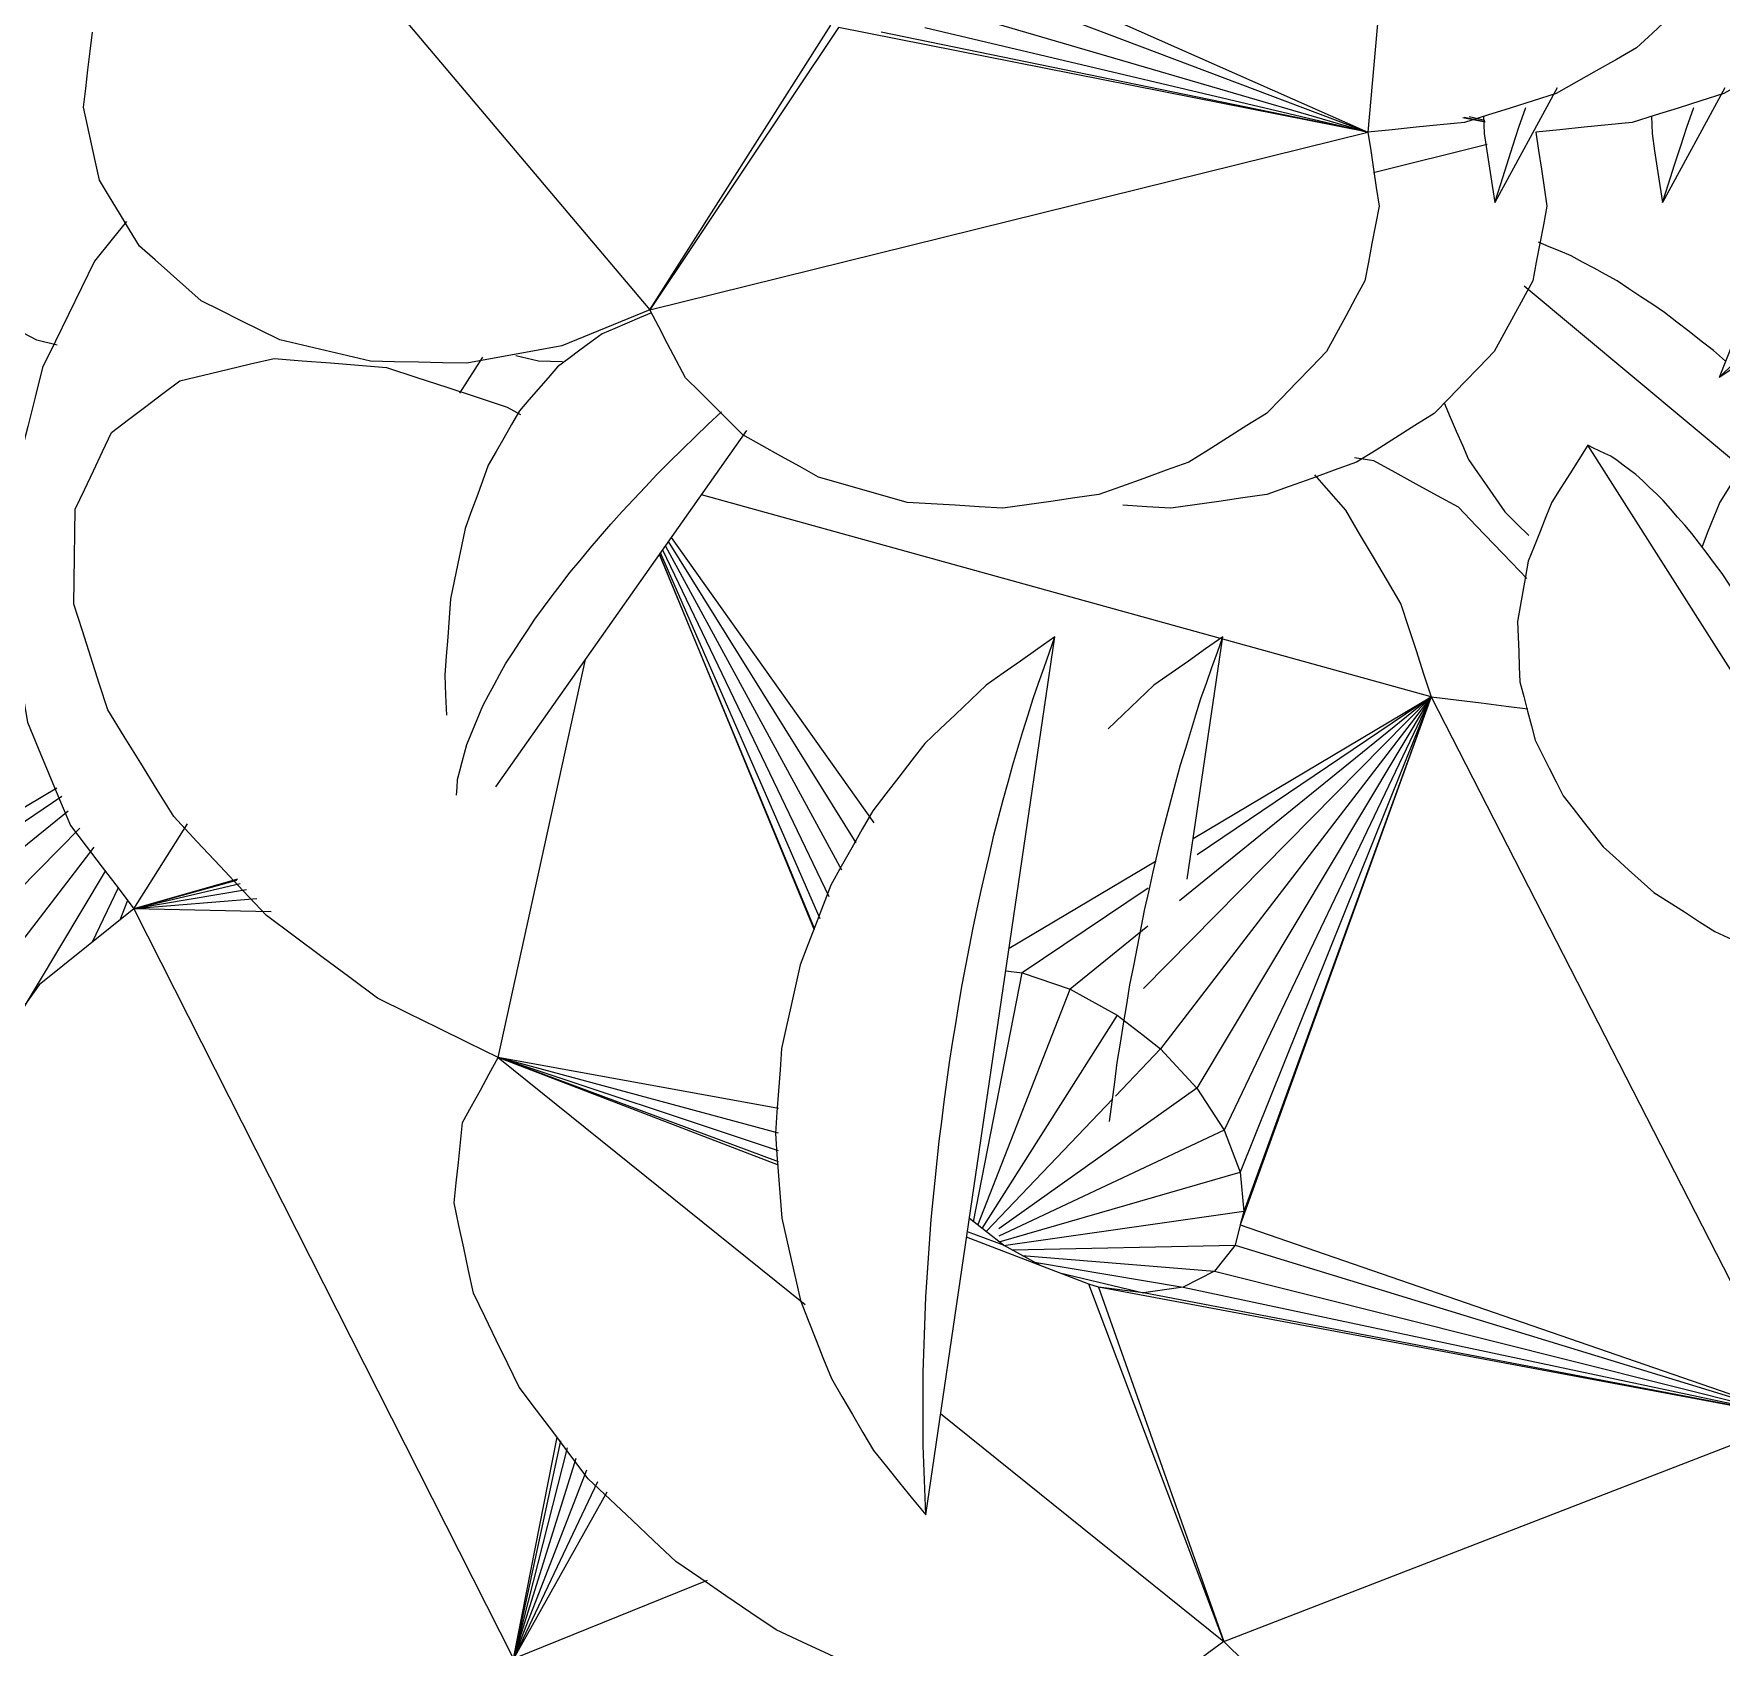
# Model space of a CAD drawing. Header units: metres. Extents: x 10.2 to 20.8, y -0.2 to 6.6.
# Drawn here: x 14.7935 to 14.8782, y 1.2217 to 1.3027 of the extents above; entities that cross this region are included whole.
import ezdxf

# ---------------------------------------------------------------- set-up
doc = ezdxf.new("R2010")
doc.units = ezdxf.units.M
doc.layers.add('Importações nas famílias', color=250, linetype='Continuous', lineweight=5)
doc.layers.add('Vegetação', color=7, linetype='Continuous', lineweight=5)

# ---------------------------------------------------------------- blocks, each defined once
blk = doc.blocks.new('Planta_pergolado_12200 - plantas pergolado_skp_Component_12-V3003-Corte 3')
at = {"layer": 'Importações nas famílias'}
for p, q in [((14.879206, 1.280944), (14.868305, 1.29004)), ((14.878406, 1.286275), (14.877797, 1.286817))]:
    blk.add_line(p, q, dxfattribs=at)
at = {"layer": 'Importações nas famílias', "flags": 128}
for points in [[(14.870656, 1.291571), (14.870108, 1.291798), (14.86956, 1.292024), (14.869012, 1.292251)], [(14.872959, 1.290316), (14.872384, 1.290629), (14.871808, 1.290943), (14.871232, 1.291257), (14.870656, 1.291571)], [(14.875348, 1.288725), (14.874751, 1.289123), (14.874154, 1.28952), (14.873557, 1.289918), (14.872959, 1.290316)], [(14.877797, 1.286817), (14.877185, 1.287294), (14.876573, 1.287771), (14.875961, 1.288248), (14.875348, 1.288725)], [(14.880277, 1.284612), (14.879657, 1.285164), (14.879037, 1.285715)], [(14.864282, 1.284185), (14.864587, 1.283476), (14.864892, 1.282767), (14.865196, 1.282058), (14.865501, 1.281349)], [(14.882762, 1.282136), (14.882141, 1.282755), (14.881519, 1.283374), (14.880898, 1.283993), (14.880277, 1.284612)], [(14.865501, 1.281349), (14.865959, 1.28069), (14.866417, 1.280031), (14.866875, 1.279372), (14.867333, 1.278713)], [(14.885223, 1.279416), (14.884608, 1.280096), (14.883992, 1.280776), (14.883377, 1.281456), (14.882762, 1.282136)], [(14.887549, 1.276585), (14.887032, 1.277215), (14.886429, 1.277949), (14.885826, 1.278682), (14.885223, 1.279416)], [(14.867333, 1.278713), (14.867933, 1.278119), (14.868533, 1.277525)]]:
    blk.add_lwpolyline(points, dxfattribs=at)
blk = doc.blocks.new('Planta_pergolado_12200 - plantas pergolado_skp_Component_17-V3005-Corte 3')
at = {"layer": 'Importações nas famílias'}
for p, q in [((14.788662, 1.33805), (14.789353, 1.338133)), ((14.788791, 1.309677), (14.795786, 1.321521)), ((14.802319, 1.31047), (14.788791, 1.309677)), ((14.788791, 1.309677), (14.797117, 1.30398)), ((14.801291, 1.309558), (14.788791, 1.309677)), ((14.800578, 1.308926), (14.788791, 1.309677)), ((14.800149, 1.308545), (14.788791, 1.309677)), ((14.799953, 1.308372), (14.788791, 1.309677)), ((14.794682, 1.287086), (14.793659, 1.287345))]:
    blk.add_line(p, q, dxfattribs=at)
at = {"layer": 'Importações nas famílias', "flags": 128}
for points in [[(14.783562, 1.336192), (14.784837, 1.336657), (14.786112, 1.337121), (14.787387, 1.337585), (14.788662, 1.33805)], [(14.779304, 1.333297), (14.780369, 1.334021), (14.781433, 1.334744), (14.782497, 1.335468), (14.783562, 1.336192)], [(14.776253, 1.329611), (14.777016, 1.330533), (14.777779, 1.331454), (14.778541, 1.332375), (14.779304, 1.333297)], [(14.77467, 1.32545), (14.775066, 1.326491), (14.775462, 1.327531), (14.775857, 1.328571), (14.776253, 1.329611)], [(14.774689, 1.32117), (14.774684, 1.32224), (14.77468, 1.32331), (14.774675, 1.32438), (14.77467, 1.32545)], [(14.77631, 1.317135), (14.775905, 1.318144), (14.7755, 1.319152), (14.775094, 1.320161), (14.774689, 1.32117)], [(14.779393, 1.313691), (14.778622, 1.314552), (14.777851, 1.315413), (14.777081, 1.316274), (14.77631, 1.317135)], [(14.783675, 1.311132), (14.782605, 1.311772), (14.781534, 1.312412), (14.780464, 1.313051), (14.779393, 1.313691)], [(14.788791, 1.309677), (14.787512, 1.310041), (14.786233, 1.310405), (14.784954, 1.310769), (14.783675, 1.311132)], [(14.785969, 1.306517), (14.786674, 1.307307), (14.78738, 1.308097), (14.788086, 1.308887), (14.788791, 1.309677)], [(14.784266, 1.302938), (14.784692, 1.303833), (14.785118, 1.304728), (14.785543, 1.305622), (14.785969, 1.306517)], [(14.7838, 1.299183), (14.783916, 1.300122), (14.784033, 1.30106), (14.78415, 1.301999), (14.784266, 1.302938)], [(14.7846, 1.295509), (14.7844, 1.296427), (14.7842, 1.297346), (14.784, 1.298265), (14.7838, 1.299183)], [(14.786614, 1.292165), (14.786111, 1.293001), (14.785607, 1.293837), (14.785104, 1.294673), (14.7846, 1.295509)], [(14.789704, 1.289381), (14.788931, 1.290077), (14.788159, 1.290773), (14.787387, 1.291469), (14.786614, 1.292165)], [(14.793659, 1.287345), (14.79267, 1.287854), (14.791681, 1.288363), (14.790692, 1.288872), (14.789704, 1.289381)]]:
    blk.add_lwpolyline(points, dxfattribs=at)
blk = doc.blocks.new('Planta_pergolado_12200 - plantas pergolado_skp_Component_16-V3006-Corte 3')
for name in ['Planta_pergolado_12200 - plantas pergolado_skp_Component_17-V3005-Corte 3', 'Planta_pergolado_12200 - plantas pergolado_skp_Component_12-V3003-Corte 3']:
    blk.add_blockref(name, (0, 0))
blk = doc.blocks.new('Planta_pergolado_12200 - plantas pergolado_skp_Component_17-V3032-Corte 3')
at = {"layer": 'Importações nas famílias'}
for p, q in [((14.779531, 1.255849), (14.794659, 1.264867)), ((14.79491, 1.264428), (14.781801, 1.255571)), ((14.795223, 1.263685), (14.7842, 1.254755)), ((14.795817, 1.26284), (14.786567, 1.253457)), ((14.796517, 1.261885), (14.788739, 1.251766)), ((14.797085, 1.260687), (14.792545, 1.253099)), ((14.797737, 1.259841), (14.796436, 1.257116)), ((14.798212, 1.259209), (14.797816, 1.258225))]:
    blk.add_line(p, q, dxfattribs=at)
blk = doc.blocks.new('Planta_pergolado_12200 - plantas pergolado_skp_Component_16-V3033-Corte 3')
blk.add_blockref('Planta_pergolado_12200 - plantas pergolado_skp_Component_17-V3032-Corte 3', (0, 0))
blk = doc.blocks.new('Planta_pergolado_12200 - plantas pergolado_skp_Component_17-V3047-Corte 3')
at = {"layer": 'Importações nas famílias'}
for p, q in [((14.817265, 1.283978), (14.817925, 1.283607)), ((14.863627, 1.269433), (14.827011, 1.279578)), ((14.834781, 1.262104), (14.825352, 1.277222)), ((14.835684, 1.263104), (14.8255, 1.277432)), ((14.824898, 1.276577), (14.832659, 1.257738)), ((14.832681, 1.257809), (14.824903, 1.276585)), ((14.83297, 1.258285), (14.824958, 1.276662)), ((14.82506, 1.276807), (14.833402, 1.259405)), ((14.825198, 1.277004), (14.834033, 1.260748)), ((14.816805, 1.251322), (14.821185, 1.271303)), ((14.863627, 1.269433), (14.849196, 1.254796)), ((14.863627, 1.269433), (14.850048, 1.251766)), ((14.863627, 1.269433), (14.850993, 1.259198)), ((14.851685, 1.262314), (14.863627, 1.269433)), ((14.863627, 1.269433), (14.851878, 1.249796)), ((14.863627, 1.269433), (14.851894, 1.261506)), ((14.863627, 1.269433), (14.85324, 1.247682)), ((14.863627, 1.269433), (14.854042, 1.245568)), ((14.863627, 1.269433), (14.854053, 1.242921)), ((14.863627, 1.269433), (14.854229, 1.243599)), ((14.863627, 1.269433), (14.882169, 1.23321)), ((14.842451, 1.25681), (14.849827, 1.261206)), ((14.849423, 1.259836), (14.84311, 1.255571)), ((14.84941, 1.257915), (14.84551, 1.254755)), ((14.840656, 1.243082), (14.84311, 1.255571)), ((14.842283, 1.255672), (14.84311, 1.255571)), ((14.84311, 1.255571), (14.84551, 1.254755)), ((14.840875, 1.242912), (14.84551, 1.254755)), ((14.84551, 1.254755), (14.847876, 1.253457)), ((14.847876, 1.253457), (14.841086, 1.242748)), ((14.847876, 1.253457), (14.849178, 1.252443)), ((14.847785, 1.249393), (14.850048, 1.251766)), ((14.849178, 1.252443), (14.850048, 1.251766)), ((14.850048, 1.251766), (14.851878, 1.249796)), ((14.830874, 1.248761), (14.816805, 1.251322)), ((14.816805, 1.251322), (14.83221, 1.238928)), ((14.830875, 1.247532), (14.816805, 1.251322)), ((14.830876, 1.246635), (14.816805, 1.251322)), ((14.830877, 1.246098), (14.816805, 1.251322)), ((14.830877, 1.245927), (14.816805, 1.251322)), ((14.841293, 1.242586), (14.847657, 1.249258)), ((14.851878, 1.249796), (14.841933, 1.242728)), ((14.851878, 1.249796), (14.85324, 1.247682)), ((14.85324, 1.247682), (14.841933, 1.242354)), ((14.85324, 1.247682), (14.854042, 1.245568)), ((14.841951, 1.242074), (14.854042, 1.245568)), ((14.854042, 1.245568), (14.854229, 1.243599)), ((14.842165, 1.241907), (14.840453, 1.24324)), ((14.854229, 1.243599), (14.842165, 1.241874)), ((14.854229, 1.243599), (14.854053, 1.242921)), ((14.842165, 1.241907), (14.840356, 1.242579)), ((14.854053, 1.242921), (14.853789, 1.241907)), ((14.854053, 1.242921), (14.882169, 1.23321)), ((14.846449, 1.239957), (14.840316, 1.242308)), ((14.844028, 1.240886), (14.842165, 1.241907)), ((14.842607, 1.241665), (14.853789, 1.241907)), ((14.853789, 1.241907), (14.852751, 1.240609)), ((14.853789, 1.241907), (14.882169, 1.23321)), ((14.8431, 1.241394), (14.852751, 1.240609)), ((14.843727, 1.241051), (14.851186, 1.239793)), ((14.844988, 1.240518), (14.849202, 1.239515)), ((14.846932, 1.239793), (14.846449, 1.239957)), ((14.853231, 1.222017), (14.846449, 1.239957)), ((14.852751, 1.240609), (14.851186, 1.239793)), ((14.852751, 1.240609), (14.882169, 1.23321)), ((14.849202, 1.239515), (14.846932, 1.239793)), ((14.882169, 1.23321), (14.846932, 1.239793)), ((14.846932, 1.239793), (14.853231, 1.222017)), ((14.851186, 1.239793), (14.849202, 1.239515)), ((14.882169, 1.23321), (14.849202, 1.239515)), ((14.851186, 1.239793), (14.882169, 1.23321)), ((14.839013, 1.233455), (14.853231, 1.222017)), ((14.853231, 1.222017), (14.882169, 1.23321))]:
    blk.add_line(p, q, dxfattribs=at)
at = {"layer": 'Importações nas famílias', "flags": 128}
for points in [[(14.800833, 1.285302), (14.802016, 1.285581), (14.8032, 1.285861), (14.804383, 1.286141), (14.805567, 1.28642)], [(14.805567, 1.28642), (14.806976, 1.286307), (14.808386, 1.286193), (14.809795, 1.28608), (14.811205, 1.285966)], [(14.811205, 1.285966), (14.81272, 1.285469), (14.814235, 1.284972), (14.81575, 1.284475), (14.817265, 1.283978)], [(14.797407, 1.282706), (14.798263, 1.283355), (14.79912, 1.284004), (14.799976, 1.284653), (14.800833, 1.285302)], [(14.795582, 1.278854), (14.796039, 1.279817), (14.796495, 1.28078), (14.796951, 1.281743), (14.797407, 1.282706)], [(14.857774, 1.280585), (14.858361, 1.279909), (14.859328, 1.278795)], [(14.795515, 1.274077), (14.795532, 1.275271), (14.795549, 1.276466), (14.795566, 1.27766), (14.795582, 1.278854)], [(14.859328, 1.278795), (14.860025, 1.277616), (14.860721, 1.276438), (14.861418, 1.27526), (14.862114, 1.274081)], [(14.797211, 1.268781), (14.796787, 1.270105), (14.796363, 1.271429), (14.795939, 1.272753), (14.795515, 1.274077)], [(14.862114, 1.274081), (14.862493, 1.272919), (14.862871, 1.271757), (14.863249, 1.270595), (14.863627, 1.269433)], [(14.800524, 1.26342), (14.799696, 1.264761), (14.798867, 1.266101), (14.798039, 1.267441), (14.797211, 1.268781)], [(14.863627, 1.269433), (14.864885, 1.269278), (14.866144, 1.269124), (14.867402, 1.26897), (14.868487, 1.268837)], [(14.805172, 1.258452), (14.80401, 1.259694), (14.802848, 1.260936), (14.801686, 1.262178), (14.800524, 1.26342)], [(14.810758, 1.254301), (14.809362, 1.255339), (14.807965, 1.256376), (14.806569, 1.257414), (14.805172, 1.258452)], [(14.816805, 1.251322), (14.815293, 1.252066), (14.813781, 1.252811), (14.81227, 1.253556), (14.810758, 1.254301)], [(14.815019, 1.248067), (14.815466, 1.248881), (14.815912, 1.249694), (14.816358, 1.250508), (14.816805, 1.251322)], [(14.814597, 1.244036), (14.814702, 1.245044), (14.814808, 1.246051), (14.814914, 1.247059), (14.815019, 1.248067)], [(14.815566, 1.239503), (14.815324, 1.240636), (14.815081, 1.241769), (14.814839, 1.242902), (14.814597, 1.244036)], [(14.817861, 1.234776), (14.817287, 1.235958), (14.816713, 1.237139), (14.81614, 1.238321), (14.815566, 1.239503)], [(14.821325, 1.230179), (14.820459, 1.231328), (14.819593, 1.232478), (14.818727, 1.233627), (14.817861, 1.234776)], [(14.825722, 1.226024), (14.824623, 1.227063), (14.823524, 1.228101), (14.822424, 1.22914), (14.821325, 1.230179)], [(14.830753, 1.222594), (14.829495, 1.223452), (14.828237, 1.224309), (14.82698, 1.225167), (14.825722, 1.226024)], [(14.836074, 1.220124), (14.834744, 1.220742), (14.833413, 1.221359), (14.832083, 1.221977), (14.830753, 1.222594)], [(14.853231, 1.222017), (14.852474, 1.221453), (14.851718, 1.220889), (14.850961, 1.220325), (14.850205, 1.219761)], [(14.857464, 1.21775), (14.856406, 1.218817), (14.855347, 1.219883), (14.854289, 1.22095), (14.853231, 1.222017)]]:
    blk.add_lwpolyline(points, dxfattribs=at)
blk = doc.blocks.new('Planta_pergolado_12200 - plantas pergolado_skp_Component_16-V3048-Corte 3')
blk.add_blockref('Planta_pergolado_12200 - plantas pergolado_skp_Component_17-V3047-Corte 3', (0, 0))
blk = doc.blocks.new('Planta_pergolado_12200 - plantas pergolado_skp_-V3049-Corte 3')
for name in ['Planta_pergolado_12200 - plantas pergolado_skp_Component_16-V3033-Corte 3', 'Planta_pergolado_12200 - plantas pergolado_skp_Component_16-V3048-Corte 3']:
    blk.add_blockref(name, (0, 0))
blk = doc.blocks.new('Planta_pergolado_12200 - plantas pergolado_skp_-V3050-Corte 3')
for name in ['Planta_pergolado_12200 - plantas pergolado_skp_Component_16-V3006-Corte 3', 'Planta_pergolado_12200 - plantas pergolado_skp_-V3049-Corte 3']:
    blk.add_blockref(name, (0, 0))
blk = doc.blocks.new('Planta_pergolado_12200 - plantas pergolado_skp_-V3106-Corte 3')
blk.add_blockref('Planta_pergolado_12200 - plantas pergolado_skp_-V3050-Corte 3', (0, 0))
blk = doc.blocks.new('Planta_pergolado_12200 - plantas pergolado_skp_Component_12-V2849-Corte 3')
at = {"layer": 'Importações nas famílias'}
blk.add_line((15.031156, 1.343389), (15.013418, 1.371262), dxfattribs=at)
at = {"layer": 'Importações nas famílias', "flags": 128}
for points in [[(15.013418, 1.371262), (15.012968, 1.37055), (15.012519, 1.369839), (15.01207, 1.369128), (15.011621, 1.368416)], [(15.014574, 1.370724), (15.014285, 1.370858), (15.013996, 1.370993), (15.013707, 1.371127), (15.013418, 1.371262)], [(15.015841, 1.369799), (15.015524, 1.37003), (15.015207, 1.370261), (15.01489, 1.370493), (15.014574, 1.370724)], [(15.017206, 1.368496), (15.016865, 1.368822), (15.016523, 1.369147), (15.016182, 1.369473), (15.015841, 1.369799)], [(15.011621, 1.368416), (15.011326, 1.367673), (15.01103, 1.366929), (15.010735, 1.366186), (15.010439, 1.365442)], [(15.018653, 1.36683), (15.018291, 1.367247), (15.017929, 1.367663), (15.017568, 1.36808), (15.017206, 1.368496)], [(15.020166, 1.36482), (15.019788, 1.365322), (15.01941, 1.365825), (15.019031, 1.366328), (15.018653, 1.36683)], [(15.010439, 1.365442), (15.010304, 1.364684), (15.01017, 1.363926), (15.010035, 1.363168), (15.0099, 1.36241)], [(15.021729, 1.362487), (15.021338, 1.36307), (15.020948, 1.363654), (15.020557, 1.364237), (15.020166, 1.36482)], [(15.0099, 1.36241), (15.009929, 1.361655), (15.009957, 1.3609), (15.009986, 1.360145), (15.010015, 1.35939)], [(15.023324, 1.359859), (15.022925, 1.360516), (15.022526, 1.361173), (15.022128, 1.36183), (15.021729, 1.362487)], [(15.010015, 1.35939), (15.010207, 1.358656), (15.010399, 1.357922), (15.010591, 1.357188), (15.010783, 1.356454)], [(15.024933, 1.356963), (15.02453, 1.357687), (15.024128, 1.358411), (15.023726, 1.359135), (15.023324, 1.359859)], [(15.026538, 1.353832), (15.026137, 1.354615), (15.025735, 1.355397), (15.025334, 1.35618), (15.024933, 1.356963)], [(15.010783, 1.356454), (15.011133, 1.355758), (15.011484, 1.355062), (15.011834, 1.354366), (15.012185, 1.35367)], [(15.012185, 1.35367), (15.012686, 1.353028), (15.013186, 1.352386), (15.013687, 1.351745), (15.014188, 1.351103)], [(15.028122, 1.350501), (15.027726, 1.351334), (15.02733, 1.352166), (15.026934, 1.352999), (15.026538, 1.353832)], [(15.014188, 1.351103), (15.014827, 1.350531), (15.015467, 1.349959), (15.016106, 1.349387), (15.016746, 1.348814)], [(15.029667, 1.347007), (15.029281, 1.34788), (15.028894, 1.348754), (15.028508, 1.349627), (15.028122, 1.350501)], [(15.016746, 1.348814), (15.017509, 1.348325), (15.018272, 1.347836), (15.019034, 1.347346), (15.019797, 1.346857)], [(15.019797, 1.346857), (15.020666, 1.346462), (15.021535, 1.346067), (15.022403, 1.345672), (15.023272, 1.345277)], [(15.031156, 1.343389), (15.030783, 1.344293), (15.030411, 1.345198), (15.030039, 1.346102), (15.029667, 1.347007)], [(15.023272, 1.345277), (15.024226, 1.344986), (15.02518, 1.344695), (15.026134, 1.344403), (15.027088, 1.344112)], [(15.027088, 1.344112), (15.028105, 1.343931), (15.029122, 1.34375), (15.030139, 1.34357), (15.031156, 1.343389)]]:
    blk.add_lwpolyline(points, dxfattribs=at)
blk = doc.blocks.new('Planta_pergolado_12200 - plantas pergolado_skp_Component_12-V2729-Corte 3')
at = {"layer": 'Importações nas famílias'}
blk.add_line((14.85772, 0.529997), (14.864207, 0.574067), dxfattribs=at)
at = {"layer": 'Importações nas famílias', "flags": 128}
for points in [[(14.864207, 0.574067), (14.863343, 0.573461), (14.862478, 0.572856), (14.861614, 0.57225), (14.86075, 0.571645)], [(14.863111, 0.570979), (14.863385, 0.571751), (14.863659, 0.572523), (14.863933, 0.573295), (14.864207, 0.574067)], [(14.86075, 0.571645), (14.859981, 0.570912), (14.859213, 0.570179), (14.858444, 0.569446), (14.857676, 0.568713)], [(14.862086, 0.56765), (14.862342, 0.568482), (14.862598, 0.569314), (14.862854, 0.570147), (14.863111, 0.570979)], [(14.857676, 0.568713), (14.857021, 0.56787), (14.856366, 0.567027), (14.855712, 0.566184), (14.855057, 0.565341)], [(14.861143, 0.564117), (14.861379, 0.565), (14.861614, 0.565883), (14.86185, 0.566767), (14.862086, 0.56765)], [(14.855057, 0.565341), (14.854531, 0.564407), (14.854006, 0.563474), (14.85348, 0.56254), (14.852955, 0.561606)], [(14.860294, 0.560419), (14.860506, 0.561343), (14.860719, 0.562268), (14.860931, 0.563192), (14.861143, 0.564117)], [(14.852955, 0.561606), (14.85257, 0.560604), (14.852186, 0.559602), (14.851802, 0.5586), (14.851418, 0.557598)], [(14.859547, 0.556597), (14.859734, 0.557552), (14.85992, 0.558508), (14.860107, 0.559463), (14.860294, 0.560419)], [(14.851418, 0.557598), (14.851184, 0.55655), (14.850951, 0.555503), (14.850717, 0.554456), (14.850483, 0.553409)], [(14.858911, 0.552694), (14.85907, 0.55367), (14.859229, 0.554645), (14.859388, 0.555621), (14.859547, 0.556597)], [(14.850483, 0.553409), (14.850406, 0.552341), (14.850328, 0.551273), (14.85025, 0.550205), (14.850173, 0.549138)], [(14.858392, 0.548753), (14.858522, 0.549738), (14.858651, 0.550723), (14.858781, 0.551709), (14.858911, 0.552694)], [(14.850173, 0.549138), (14.850253, 0.548075), (14.850333, 0.547011), (14.850413, 0.545948), (14.850493, 0.544885)], [(14.857997, 0.544817), (14.858096, 0.545801), (14.858195, 0.546785), (14.858293, 0.547769), (14.858392, 0.548753)], [(14.850493, 0.544885), (14.850729, 0.543851), (14.850965, 0.542818), (14.851201, 0.541784), (14.851437, 0.54075)], [(14.85773, 0.540931), (14.857797, 0.541903), (14.857864, 0.542874), (14.857931, 0.543846), (14.857997, 0.544817)], [(14.851437, 0.54075), (14.851824, 0.53977), (14.85221, 0.53879), (14.852596, 0.537811), (14.852983, 0.536831)], [(14.857595, 0.537138), (14.857629, 0.538087), (14.857663, 0.539035), (14.857696, 0.539983), (14.85773, 0.540931)], [(14.857591, 0.53348), (14.857592, 0.534395), (14.857593, 0.535309), (14.857594, 0.536224), (14.857595, 0.537138)], [(14.852983, 0.536831), (14.853511, 0.535928), (14.854038, 0.535024), (14.854566, 0.534121), (14.855094, 0.533218)], [(14.855094, 0.533218), (14.85575, 0.532413), (14.856407, 0.531608), (14.857063, 0.530802), (14.85772, 0.529997)], [(14.85772, 0.529997), (14.857688, 0.530868), (14.857656, 0.531739), (14.857623, 0.532609), (14.857591, 0.53348)]]:
    blk.add_lwpolyline(points, dxfattribs=at)
blk = doc.blocks.new('Planta_pergolado_12200 - plantas pergolado_skp_Component_12-V3112-Corte 3')
at = {"layer": 'Importações nas famílias'}
blk.add_line((14.729547, 0.971375), (14.69934, 0.951319), dxfattribs=at)
at = {"layer": 'Importações nas famílias', "flags": 128}
for points in [[(14.726335, 0.974021), (14.725432, 0.973851), (14.724529, 0.97368), (14.723626, 0.97351), (14.722724, 0.973339)], [(14.728961, 0.974214), (14.728174, 0.974157), (14.727255, 0.974089), (14.726335, 0.974021)], [(14.722724, 0.973339), (14.721848, 0.973068), (14.720972, 0.972796), (14.720097, 0.972525), (14.719221, 0.972253)], [(14.719221, 0.972253), (14.718382, 0.971883), (14.717544, 0.971514), (14.716705, 0.971144), (14.715866, 0.970775)], [(14.726827, 0.970156), (14.727711, 0.970676), (14.728596, 0.971196), (14.729477, 0.971714)], [(14.715866, 0.970775), (14.715074, 0.970311), (14.714281, 0.969848), (14.713489, 0.969384), (14.712696, 0.96892)], [(14.723191, 0.967959), (14.7241, 0.968509), (14.725009, 0.969058), (14.725918, 0.969607), (14.726827, 0.970156)], [(14.712696, 0.96892), (14.711959, 0.968368), (14.711221, 0.967816), (14.710484, 0.967264), (14.709746, 0.966711)], [(14.719543, 0.965696), (14.720455, 0.966262), (14.721367, 0.966828), (14.722279, 0.967393), (14.723191, 0.967959)], [(14.709746, 0.966711), (14.709072, 0.966076), (14.708398, 0.965441), (14.707724, 0.964806), (14.707049, 0.964171)], [(14.715967, 0.963418), (14.716861, 0.963988), (14.717755, 0.964557), (14.718649, 0.965126), (14.719543, 0.965696)], [(14.707049, 0.964171), (14.706446, 0.963461), (14.705842, 0.96275), (14.705239, 0.96204), (14.704635, 0.961329)], [(14.712549, 0.961181), (14.713403, 0.96174), (14.714258, 0.9623), (14.715113, 0.962859), (14.715967, 0.963418)], [(14.704635, 0.961329), (14.704109, 0.960551), (14.703583, 0.959773), (14.703057, 0.958994), (14.702531, 0.958216)], [(14.709367, 0.959036), (14.710162, 0.959572), (14.710958, 0.960109), (14.711753, 0.960645), (14.712549, 0.961181)], [(14.706497, 0.957034), (14.707215, 0.957534), (14.707932, 0.958035), (14.70865, 0.958536), (14.709367, 0.959036)], [(14.702531, 0.958216), (14.702088, 0.957379), (14.701645, 0.956542), (14.701202, 0.955704), (14.700759, 0.954867)], [(14.704006, 0.955221), (14.704629, 0.955675), (14.705252, 0.956128), (14.705874, 0.956581), (14.706497, 0.957034)], [(14.700759, 0.954867), (14.700404, 0.95398), (14.70005, 0.953093), (14.699695, 0.952206), (14.69934, 0.951319)], [(14.701953, 0.953641), (14.702466, 0.954036), (14.70298, 0.954431), (14.703493, 0.954826), (14.704006, 0.955221)], [(14.700385, 0.95233), (14.700777, 0.952658), (14.701169, 0.952986), (14.701561, 0.953313), (14.701953, 0.953641)], [(14.69934, 0.951319), (14.699601, 0.951572), (14.699863, 0.951825), (14.700124, 0.952077), (14.700385, 0.95233)]]:
    blk.add_lwpolyline(points, dxfattribs=at)
blk = doc.blocks.new('Planta_pergolado_12200 - plantas pergolado_skp_Component_12-V3113-Corte 3')
at = {"layer": 'Importações nas famílias'}
for p, q in [((14.697865, 0.989203), (14.697218, 0.988537)), ((14.699087, 0.985647), (14.699476, 0.986331)), ((14.701558, 0.984937), (14.700567, 0.983111)), ((14.691211, 0.965868), (14.688081, 0.9601)), ((14.689291, 0.963895), (14.689644, 0.964878)), ((14.687522, 0.964438), (14.68755, 0.963564))]:
    blk.add_line(p, q, dxfattribs=at)
at = {"layer": 'Importações nas famílias', "flags": 128}
for points in [[(14.700035, 0.991008), (14.699312, 0.990406), (14.698588, 0.989805), (14.697865, 0.989203)], [(14.701286, 0.989189), (14.701719, 0.98979), (14.702151, 0.99039)], [(14.699476, 0.986331), (14.699929, 0.987045), (14.700381, 0.98776), (14.700834, 0.988474), (14.701286, 0.989189)], [(14.688081, 0.9601), (14.688384, 0.961049), (14.688686, 0.961997), (14.688989, 0.962946), (14.689291, 0.963895)], [(14.68755, 0.963564), (14.687683, 0.962698), (14.687816, 0.961832), (14.687948, 0.960966), (14.688081, 0.9601)]]:
    blk.add_lwpolyline(points, dxfattribs=at)
blk = doc.blocks.new('Planta_pergolado_12200 - plantas pergolado_skp_Component_12-V3184-Corte 3')
at = {"layer": 'Importações nas famílias'}
for p, q in [((14.827325, 1.283111), (14.828015, 1.283741)), ((14.816688, 1.264914), (14.829279, 1.282801))]:
    blk.add_line(p, q, dxfattribs=at)
at = {"layer": 'Importações nas famílias', "flags": 128}
for points in [[(14.8245, 1.288704), (14.823908, 1.288454), (14.823283, 1.28819), (14.822657, 1.287925), (14.822031, 1.287661)], [(14.822031, 1.287661), (14.821471, 1.287246), (14.820911, 1.286832), (14.820352, 1.286418), (14.819792, 1.286003)], [(14.819792, 1.286003), (14.819312, 1.285449), (14.818831, 1.284894), (14.818351, 1.28434), (14.817871, 1.283785)], [(14.817871, 1.283785), (14.817481, 1.283104), (14.817091, 1.282422), (14.816701, 1.281741), (14.816312, 1.281059)], [(14.824773, 1.280594), (14.825411, 1.281223), (14.826049, 1.281853), (14.826687, 1.282482), (14.827325, 1.283111)], [(14.816312, 1.281059), (14.816022, 1.280266), (14.815732, 1.279474), (14.815442, 1.278681), (14.815152, 1.277888)], [(14.822458, 1.278106), (14.823037, 1.278728), (14.823616, 1.27935), (14.824194, 1.279972), (14.824773, 1.280594)], [(14.820407, 1.275675), (14.82092, 1.276282), (14.821432, 1.27689), (14.821945, 1.277498), (14.822458, 1.278106)], [(14.815152, 1.277888), (14.814969, 1.277003), (14.814785, 1.276118), (14.814602, 1.275233), (14.814418, 1.274347)], [(14.81864, 1.273327), (14.819082, 1.273914), (14.819524, 1.274501), (14.819965, 1.275088), (14.820407, 1.275675)], [(14.814418, 1.274347), (14.814346, 1.27339), (14.814273, 1.272434), (14.814201, 1.271477), (14.814128, 1.27052)], [(14.81718, 1.27109), (14.817545, 1.271649), (14.81791, 1.272209), (14.818275, 1.272768), (14.81864, 1.273327)], [(14.814128, 1.27052), (14.814169, 1.269513), (14.814209, 1.268507)], [(14.81604, 1.268988), (14.816325, 1.269513), (14.81661, 1.270039), (14.816895, 1.270565), (14.81718, 1.27109)], [(14.815235, 1.267044), (14.815437, 1.26753), (14.815638, 1.268016), (14.815839, 1.268502), (14.81604, 1.268988)], [(14.814773, 1.26528), (14.814889, 1.265721), (14.815004, 1.266162), (14.81512, 1.266603), (14.815235, 1.267044)], [(14.814717, 1.264497), (14.814745, 1.264888), (14.814773, 1.26528)]]:
    blk.add_lwpolyline(points, dxfattribs=at)
blk = doc.blocks.new('Planta_pergolado_12200 - plantas pergolado_skp_Component_17-V3185-Corte 3')
at = {"layer": 'Importações nas famílias'}
for p, q in [((14.863008, 1.326653), (14.86046, 1.297778)), ((14.804694, 1.312215), (14.82442, 1.288855)), ((14.84298, 1.305519), (14.86046, 1.297778)), ((14.842112, 1.304711), (14.86046, 1.297778)), ((14.84029, 1.303676), (14.86046, 1.297778)), ((14.82442, 1.288855), (14.833497, 1.303157)), ((14.833891, 1.303026), (14.82442, 1.288855)), ((14.86046, 1.297778), (14.833891, 1.303026)), ((14.86046, 1.297778), (14.836034, 1.302804)), ((14.838217, 1.303026), (14.86046, 1.297778)), ((14.82442, 1.288855), (14.86046, 1.297778))]:
    blk.add_line(p, q, dxfattribs=at)
at = {"layer": 'Importações nas famílias', "flags": 128}
for points in [[(14.877147, 1.304997), (14.876345, 1.304249), (14.875543, 1.303502), (14.874741, 1.302754), (14.873938, 1.302007)], [(14.795992, 1.299026), (14.796107, 1.299968), (14.796222, 1.30091), (14.796337, 1.301852), (14.796451, 1.302794)], [(14.873938, 1.302007), (14.872928, 1.301433), (14.871918, 1.30086), (14.870908, 1.300286), (14.869898, 1.299712)], [(14.869898, 1.299712), (14.868748, 1.299352), (14.867599, 1.298991), (14.86645, 1.298631), (14.8653, 1.29827)], [(14.796798, 1.295362), (14.796597, 1.296278), (14.796395, 1.297194), (14.796194, 1.29811), (14.795992, 1.299026)], [(14.8653, 1.29827), (14.86409, 1.298147), (14.86288, 1.298024), (14.86167, 1.297901), (14.86046, 1.297778)], [(14.86046, 1.297778), (14.860599, 1.296852), (14.860738, 1.295925), (14.860876, 1.294999), (14.861015, 1.294072)], [(14.798815, 1.292049), (14.798311, 1.292877), (14.797807, 1.293706), (14.797303, 1.294534), (14.796798, 1.295362)], [(14.861015, 1.294072), (14.860837, 1.293133), (14.860659, 1.292194), (14.860482, 1.291254), (14.860304, 1.290315)], [(14.801904, 1.289316), (14.801132, 1.289999), (14.800359, 1.290683), (14.799587, 1.291366), (14.798815, 1.292049)], [(14.860304, 1.290315), (14.859822, 1.289427), (14.85934, 1.288539), (14.858857, 1.287651), (14.858375, 1.286762)], [(14.805855, 1.287346), (14.804868, 1.287839), (14.80388, 1.288331), (14.802892, 1.288823), (14.801904, 1.289316)], [(14.82442, 1.288855), (14.823318, 1.288406), (14.822215, 1.287956), (14.821113, 1.287507), (14.82001, 1.287057)], [(14.826203, 1.285454), (14.825757, 1.286304), (14.825312, 1.287155), (14.824866, 1.288005), (14.82442, 1.288855)], [(14.8104, 1.286276), (14.809264, 1.286544), (14.808128, 1.286811), (14.806992, 1.287079), (14.805855, 1.287346)], [(14.82001, 1.287057), (14.818814, 1.286837), (14.817619, 1.286617), (14.816423, 1.286397), (14.815228, 1.286177)], [(14.858375, 1.286762), (14.857622, 1.285986), (14.856868, 1.285209), (14.856115, 1.284433), (14.855361, 1.283656)], [(14.815228, 1.286177), (14.814021, 1.286202), (14.812814, 1.286227), (14.811607, 1.286251), (14.8104, 1.286276)], [(14.829092, 1.282588), (14.82837, 1.283304), (14.827648, 1.284021), (14.826925, 1.284737), (14.826203, 1.285454)], [(14.855361, 1.283656), (14.854387, 1.283045), (14.853413, 1.282433), (14.85244, 1.281821), (14.851466, 1.281209)], [(14.832891, 1.280453), (14.831942, 1.280987), (14.830992, 1.281521), (14.830042, 1.282054), (14.829092, 1.282588)], [(14.851466, 1.281209), (14.850338, 1.280803), (14.849211, 1.280397), (14.848083, 1.279992), (14.846956, 1.279586)], [(14.837341, 1.279195), (14.836229, 1.27951), (14.835116, 1.279824), (14.834004, 1.280139), (14.832891, 1.280453)], [(14.842138, 1.278899), (14.840939, 1.278973), (14.83974, 1.279047), (14.83854, 1.279121), (14.837341, 1.279195)], [(14.846956, 1.279586), (14.845752, 1.279415), (14.844547, 1.279243), (14.843343, 1.279071), (14.842138, 1.278899)]]:
    blk.add_lwpolyline(points, dxfattribs=at)
blk = doc.blocks.new('Planta_pergolado_12200 - plantas pergolado_skp_Component_16-V3186-Corte 3')
for name, p in [('Planta_pergolado_12200 - plantas pergolado_skp_Component_17-V3185-Corte 3', (0, 0)), ('Planta_pergolado_12200 - plantas pergolado_skp_Component_12-V3113-Corte 3', (0.17874, 0.33414)), ('Planta_pergolado_12200 - plantas pergolado_skp_Component_12-V3112-Corte 3', (0.17874, 0.33414)), ('Planta_pergolado_12200 - plantas pergolado_skp_Component_12-V3184-Corte 3', (0, 0)), ('Planta_pergolado_12200 - plantas pergolado_skp_Component_12-V2849-Corte 3', (-0.141933, -0.089204)), ('Planta_pergolado_12200 - plantas pergolado_skp_Component_12-V2729-Corte 3', (-0.019455, 0.698375))]:
    blk.add_blockref(name, p)
blk = doc.blocks.new('Planta_pergolado_12200 - plantas pergolado_skp_Component_12-V2860-Corte 3')
at = {"layer": 'Importações nas famílias'}
blk.add_line((15.039579, 1.343389), (15.021841, 1.371262), dxfattribs=at)
at = {"layer": 'Importações nas famílias', "flags": 128}
for points in [[(15.021841, 1.371262), (15.021392, 1.37055), (15.020943, 1.369839), (15.020494, 1.369128), (15.020045, 1.368416)], [(15.022997, 1.370724), (15.022708, 1.370858), (15.022419, 1.370993), (15.02213, 1.371127), (15.021841, 1.371262)], [(15.024265, 1.369799), (15.023948, 1.37003), (15.023631, 1.370261), (15.023314, 1.370493), (15.022997, 1.370724)], [(15.025629, 1.368496), (15.025288, 1.368822), (15.024947, 1.369147), (15.024606, 1.369473), (15.024265, 1.369799)], [(15.020045, 1.368416), (15.019749, 1.367673), (15.019454, 1.366929), (15.019158, 1.366186)], [(15.027077, 1.36683), (15.026715, 1.367247), (15.026353, 1.367663), (15.025991, 1.36808), (15.025629, 1.368496)], [(15.02859, 1.36482), (15.028212, 1.365322), (15.027833, 1.365825), (15.027455, 1.366328), (15.027077, 1.36683)], [(15.030153, 1.362487), (15.029762, 1.36307), (15.029371, 1.363654), (15.028981, 1.364237), (15.02859, 1.36482)], [(15.031747, 1.359859), (15.031349, 1.360516), (15.03095, 1.361173), (15.030551, 1.36183), (15.030153, 1.362487)], [(15.033356, 1.356963), (15.032954, 1.357687), (15.032552, 1.358411), (15.032149, 1.359135), (15.031747, 1.359859)], [(15.034962, 1.353832), (15.03456, 1.354615), (15.034159, 1.355397), (15.033758, 1.35618), (15.033356, 1.356963)], [(15.036545, 1.350501), (15.036149, 1.351334), (15.035753, 1.352166), (15.035358, 1.352999), (15.034962, 1.353832)], [(15.03809, 1.347007), (15.037704, 1.34788), (15.037318, 1.348754), (15.036932, 1.349627), (15.036545, 1.350501)], [(15.039579, 1.343389), (15.039207, 1.344293), (15.038835, 1.345198), (15.038463, 1.346102), (15.03809, 1.347007)], [(15.029989, 1.346053), (15.030827, 1.345672), (15.031696, 1.345277)], [(15.031696, 1.345277), (15.03265, 1.344986), (15.033604, 1.344695), (15.034558, 1.344403), (15.035511, 1.344112)], [(15.035511, 1.344112), (15.036528, 1.343931), (15.037545, 1.34375), (15.038562, 1.34357), (15.039579, 1.343389)]]:
    blk.add_lwpolyline(points, dxfattribs=at)
blk = doc.blocks.new('Planta_pergolado_12200 - plantas pergolado_skp_Component_12-V3202-Corte 3')
at = {"layer": 'Importações nas famílias'}
blk.add_line((14.851386, 1.260282), (14.853175, 1.272441), dxfattribs=at)
at = {"layer": 'Importações nas famílias', "flags": 128}
for points in [[(14.853175, 1.272441), (14.852311, 1.271836), (14.851447, 1.271231), (14.850582, 1.270625), (14.849718, 1.27002)], [(14.852079, 1.269354), (14.852353, 1.270126), (14.852627, 1.270898), (14.852901, 1.27167), (14.853175, 1.272441)], [(14.849718, 1.27002), (14.84895, 1.269287), (14.848181, 1.268554), (14.847413, 1.267821)], [(14.851054, 1.266025), (14.85131, 1.266857), (14.851567, 1.267689), (14.851823, 1.268521), (14.852079, 1.269354)], [(14.850112, 1.262492), (14.850347, 1.263375), (14.850583, 1.264258), (14.850818, 1.265141), (14.851054, 1.266025)], [(14.849262, 1.258794), (14.849475, 1.259718), (14.849687, 1.260643), (14.849899, 1.261567), (14.850112, 1.262492)], [(14.848515, 1.254972), (14.848702, 1.255927), (14.848889, 1.256883), (14.849075, 1.257838), (14.849262, 1.258794)], [(14.847879, 1.251069), (14.848038, 1.252044), (14.848197, 1.25302), (14.848356, 1.253996), (14.848515, 1.254972)], [(14.84749, 1.248113), (14.84762, 1.249098), (14.847749, 1.250083), (14.847879, 1.251069)]]:
    blk.add_lwpolyline(points, dxfattribs=at)
blk = doc.blocks.new('Planta_pergolado_12200 - plantas pergolado_skp_Component_12-V3135-Corte 3')
at = {"layer": 'Importações nas famílias'}
for p, q in [((14.699635, 0.965868), (14.696505, 0.9601)), ((14.697715, 0.963895), (14.698067, 0.964878)), ((14.695945, 0.964438), (14.695974, 0.963564))]:
    blk.add_line(p, q, dxfattribs=at)
at = {"layer": 'Importações nas famílias', "flags": 128}
for points in [[(14.696505, 0.9601), (14.696807, 0.961049), (14.69711, 0.961997), (14.697412, 0.962946), (14.697715, 0.963895)], [(14.695974, 0.963564), (14.696106, 0.962698), (14.696239, 0.961832), (14.696372, 0.960966), (14.696505, 0.9601)]]:
    blk.add_lwpolyline(points, dxfattribs=at)
blk = doc.blocks.new('Planta_pergolado_12200 - plantas pergolado_skp_Component_17-V3203-Corte 3')
at = {"layer": 'Importações nas famílias'}
for p, q in [((14.866525, 1.327923), (14.863638, 1.32867)), ((14.866342, 1.29828), (14.865215, 1.298503)), ((14.86634, 1.298302), (14.865289, 1.298518)), ((14.865535, 1.298568), (14.866332, 1.29838)), ((14.860734, 1.295761), (14.866444, 1.297174)), ((14.818823, 1.286276), (14.817687, 1.286544)), ((14.82003, 1.286251), (14.818823, 1.286276))]:
    blk.add_line(p, q, dxfattribs=at)
at = {"layer": 'Importações nas famílias', "flags": 128}
for points in [[(14.818874, 1.339615), (14.819691, 1.339748), (14.82106, 1.339971), (14.822429, 1.340194)], [(14.822429, 1.340194), (14.823795, 1.340104), (14.825161, 1.340013), (14.826528, 1.339923), (14.827894, 1.339832)], [(14.827894, 1.339832), (14.829141, 1.339436), (14.830388, 1.33904), (14.83114, 1.338801)], [(14.884163, 1.322424), (14.884834, 1.321677), (14.885504, 1.320929)], [(14.888464, 1.315018), (14.88854, 1.314084), (14.888615, 1.31315), (14.888691, 1.312215)], [(14.888691, 1.312215), (14.888451, 1.311281), (14.88821, 1.310347), (14.88797, 1.309413), (14.88773, 1.308479)], [(14.88773, 1.308479), (14.88719, 1.307608), (14.88665, 1.306738), (14.886111, 1.305867), (14.885571, 1.304997)], [(14.885571, 1.304997), (14.884769, 1.304249), (14.883966, 1.303502), (14.883164, 1.302754), (14.882362, 1.302007)], [(14.882362, 1.302007), (14.881352, 1.301433), (14.880341, 1.30086), (14.879331, 1.300286), (14.878321, 1.299712)], [(14.878321, 1.299712), (14.877172, 1.299352), (14.876022, 1.298991), (14.874873, 1.298631), (14.873724, 1.29827)], [(14.873724, 1.29827), (14.872514, 1.298147), (14.871304, 1.298024), (14.870094, 1.297901), (14.868884, 1.297778)], [(14.868884, 1.297778), (14.869022, 1.296852), (14.869161, 1.295925), (14.8693, 1.294999), (14.869438, 1.294072)], [(14.869438, 1.294072), (14.869261, 1.293133), (14.869083, 1.292194), (14.868905, 1.291254), (14.868727, 1.290315)], [(14.868727, 1.290315), (14.868245, 1.289427), (14.867763, 1.288539), (14.867281, 1.287651), (14.866799, 1.286762)], [(14.866799, 1.286762), (14.866045, 1.285986), (14.865292, 1.285209), (14.864538, 1.284433), (14.863784, 1.283656)], [(14.863784, 1.283656), (14.862811, 1.283045), (14.861837, 1.282433), (14.860863, 1.281821), (14.85989, 1.281209)], [(14.85989, 1.281209), (14.858762, 1.280803), (14.857634, 1.280397), (14.856507, 1.279992), (14.855379, 1.279586)], [(14.850562, 1.278899), (14.849362, 1.278973), (14.848163, 1.279047)], [(14.855379, 1.279586), (14.854175, 1.279415), (14.852971, 1.279243), (14.851766, 1.279071), (14.850562, 1.278899)]]:
    blk.add_lwpolyline(points, dxfattribs=at)
blk = doc.blocks.new('Planta_pergolado_12200 - plantas pergolado_skp_Component_16-V3204-Corte 3')
for name, p in [('Planta_pergolado_12200 - plantas pergolado_skp_Component_17-V3203-Corte 3', (0, 0)), ('Planta_pergolado_12200 - plantas pergolado_skp_Component_12-V3135-Corte 3', (0.17874, 0.33414)), ('Planta_pergolado_12200 - plantas pergolado_skp_Component_12-V2860-Corte 3', (-0.141933, -0.089204)), ('Planta_pergolado_12200 - plantas pergolado_skp_Component_12-V3202-Corte 3', (0, 0))]:
    blk.add_blockref(name, p)
blk = doc.blocks.new('Planta_pergolado_12200 - plantas pergolado_skp_-V3241-Corte 3')
for name in ['Planta_pergolado_12200 - plantas pergolado_skp_Component_16-V3186-Corte 3', 'Planta_pergolado_12200 - plantas pergolado_skp_Component_16-V3204-Corte 3']:
    blk.add_blockref(name, (0, 0))
blk = doc.blocks.new('Planta_pergolado_12200 - plantas pergolado_skp_Component_17-V3423-Corte 3')
at = {"layer": 'Importações nas famílias'}
for p, q in [((14.814891, 1.284681), (14.816034, 1.286488)), ((14.860756, 1.281272), (14.859782, 1.281437)), ((14.798527, 1.258796), (14.801217, 1.263052)), ((14.803727, 1.260283), (14.798527, 1.258796)), ((14.803669, 1.260205), (14.798527, 1.258796)), ((14.803852, 1.260042), (14.798527, 1.258796)), ((14.804184, 1.259746), (14.798527, 1.258796)), ((14.804698, 1.259288), (14.798527, 1.258796)), ((14.798527, 1.258796), (14.817575, 1.221147)), ((14.805419, 1.258645), (14.798527, 1.258796)), ((14.817575, 1.221147), (14.819775, 1.232275)), ((14.819943, 1.232088), (14.817575, 1.221147)), ((14.820267, 1.231727), (14.817575, 1.221147)), ((14.817575, 1.221147), (14.820723, 1.23122)), ((14.817575, 1.221147), (14.821255, 1.230627)), ((14.82179, 1.230031), (14.817575, 1.221147)), ((14.822258, 1.22951), (14.817575, 1.221147)), ((14.827288, 1.225073), (14.817575, 1.221147))]:
    blk.add_line(p, q, dxfattribs=at)
at = {"layer": 'Importações nas famílias', "flags": 128}
for points in [[(14.798155, 1.293293), (14.797435, 1.292399), (14.796546, 1.291298)], [(14.796546, 1.291298), (14.795894, 1.289963), (14.795243, 1.288629), (14.794591, 1.287294), (14.793939, 1.285959)], [(14.793939, 1.285959), (14.793568, 1.284483), (14.793197, 1.283006), (14.792826, 1.28153), (14.792455, 1.280053)], [(14.865005, 1.278947), (14.863943, 1.279528), (14.862881, 1.28011), (14.861818, 1.280691), (14.860756, 1.281272)], [(14.792455, 1.280053), (14.792391, 1.278535), (14.792326, 1.277017), (14.792261, 1.275499), (14.792197, 1.273981)], [(14.868424, 1.275377), (14.867661, 1.276174), (14.866776, 1.277098), (14.86589, 1.278023), (14.865005, 1.278947)], [(14.792197, 1.273981), (14.792443, 1.272525), (14.792688, 1.271069), (14.792934, 1.269613), (14.79318, 1.268157)], [(14.79318, 1.268157), (14.79372, 1.266862), (14.79426, 1.265567), (14.7948, 1.264272), (14.795339, 1.262977)], [(14.795339, 1.262977), (14.796136, 1.261932), (14.796933, 1.260887), (14.79773, 1.259841), (14.798527, 1.258796)], [(14.798527, 1.258796), (14.797336, 1.257839), (14.796145, 1.256882), (14.794954, 1.255925), (14.793764, 1.254968)], [(14.793764, 1.254968), (14.792814, 1.253635), (14.791865, 1.252302), (14.790915, 1.250968), (14.789966, 1.249635)], [(14.789966, 1.249635), (14.789339, 1.248039), (14.788712, 1.246444), (14.788085, 1.244848), (14.787458, 1.243252)], [(14.787458, 1.243252), (14.787207, 1.24153), (14.786956, 1.239808), (14.786705, 1.238086), (14.786454, 1.236364)], [(14.786454, 1.236364), (14.7866, 1.234663), (14.786747, 1.232963), (14.786893, 1.231262), (14.78704, 1.229561)], [(14.78704, 1.229561), (14.787571, 1.228026), (14.788102, 1.226492), (14.788634, 1.224957), (14.789165, 1.223423)], [(14.789165, 1.223423), (14.790036, 1.222186), (14.790907, 1.220949), (14.791778, 1.219712), (14.792649, 1.218475)], [(14.813055, 1.21684), (14.814185, 1.217917), (14.815315, 1.218993), (14.816445, 1.22007), (14.817575, 1.221147)], [(14.817575, 1.221147), (14.818001, 1.219776), (14.818427, 1.218405), (14.818852, 1.217035), (14.819278, 1.215664)], [(14.792649, 1.218475), (14.793785, 1.217641), (14.794921, 1.216807), (14.796057, 1.215973), (14.797193, 1.21514)], [(14.807851, 1.214286), (14.809152, 1.214924), (14.810453, 1.215563), (14.811754, 1.216201), (14.813055, 1.21684)], [(14.819278, 1.215664), (14.819977, 1.214509), (14.820677, 1.213355), (14.821376, 1.2122), (14.822076, 1.211045)], [(14.797193, 1.21514), (14.798497, 1.21478), (14.799801, 1.214421), (14.801105, 1.214062), (14.802409, 1.213702)], [(14.802409, 1.213702), (14.803769, 1.213848), (14.80513, 1.213994), (14.806491, 1.21414), (14.807851, 1.214286)], [(14.822076, 1.211045), (14.823002, 1.210185), (14.823928, 1.209325)]]:
    blk.add_lwpolyline(points, dxfattribs=at)
blk = doc.blocks.new('Planta_pergolado_12200 - plantas pergolado_skp_Component_16-V3424-Corte 3')
blk.add_blockref('Planta_pergolado_12200 - plantas pergolado_skp_Component_17-V3423-Corte 3', (0, 0))
blk = doc.blocks.new('Planta_pergolado_12200 - plantas pergolado_skp_-V3435-Corte 3')
blk.add_blockref('Planta_pergolado_12200 - plantas pergolado_skp_Component_16-V3424-Corte 3', (0, 0))
blk = doc.blocks.new('Planta_pergolado_12200 - plantas pergolado_skp_-V3436-Corte 3')
blk.add_blockref('Planta_pergolado_12200 - plantas pergolado_skp_-V3435-Corte 3', (0, 0))
blk = doc.blocks.new('Planta_pergolado_12200 - plantas pergolado_skp_-V3437-Corte 3')
for name in ['Planta_pergolado_12200 - plantas pergolado_skp_-V3436-Corte 3', 'Planta_pergolado_12200 - plantas pergolado_skp_-V3241-Corte 3']:
    blk.add_blockref(name, (0, 0))
blk = doc.blocks.new('Planta_pergolado_12200 - Planta_pergolado_12200-V5114-Corte 3')
for name in ['Planta_pergolado_12200 - plantas pergolado_skp_-V3437-Corte 3', 'Planta_pergolado_12200 - plantas pergolado_skp_-V3106-Corte 3']:
    blk.add_blockref(name, (0, 0))

msp = doc.modelspace()

# ---------------------------------------------------------------- block references
at = {"layer": 'Vegetação', "color": 250}
msp.add_blockref('Planta_pergolado_12200 - Planta_pergolado_12200-V5114-Corte 3', (0, 0), dxfattribs=at)

doc.saveas('drawing.dxf')
